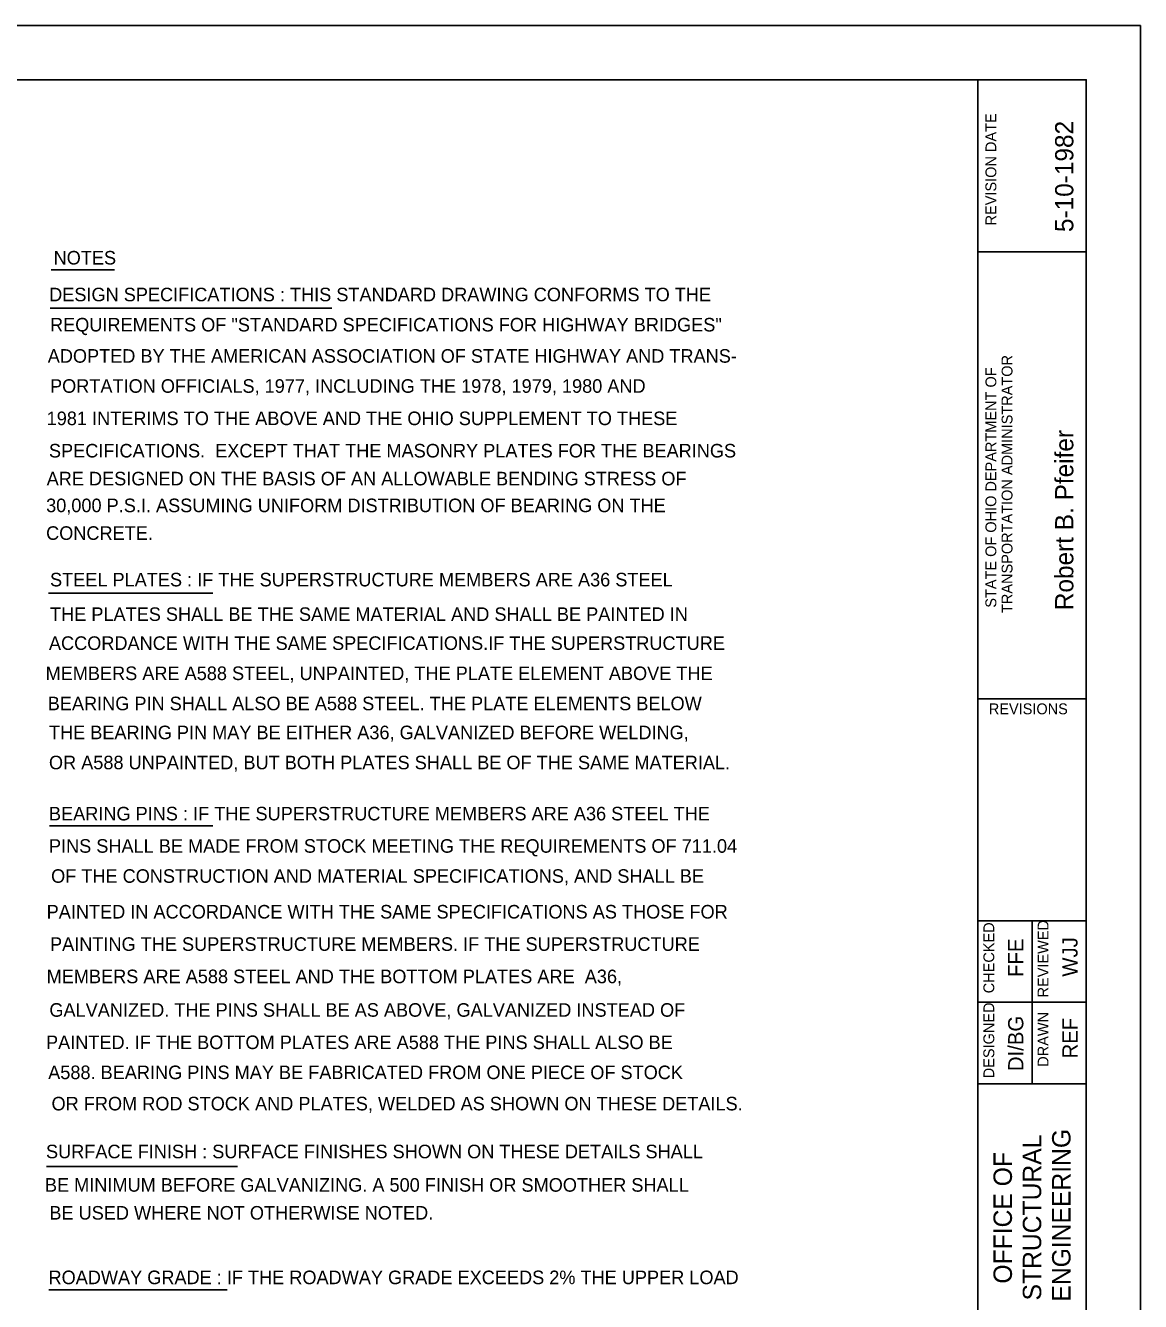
# Model space of a CAD drawing. Extents: x 0 to 34, y 0 to 22.
# Drawn here: x 23.72 to 34, y 10.24 to 22 of the extents above; entities that cross this region are included whole.
import ezdxf

# ---------------------------------------------------------------- set-up
doc = ezdxf.new("R2010")
doc.units = 0
for name, color, linetype in [('SH_Border', 7, 'Continuous'), ('SH_Cut_Line', 7, 'Continuous'), ('SH_Data', 7, 'Continuous'), ('ST_Text', 7, 'Continuous')]:
    doc.layers.add(name, color=color, linetype=linetype)

msp = doc.modelspace()

# ---------------------------------------------------------------- linework, layer by layer
at = {"layer": 'SH_Border'}
for p, q in [((32.5, 0.5), (32.5, 21.5)), ((32.5, 19.916), (33.5, 19.916)), ((32.5, 15.796), (33.5, 15.796)), ((32.5, 13.75), (33.5, 13.75)), ((33, 13.75), (33, 13)), ((32.5, 13), (33.5, 13)), ((33, 13), (33, 12.25)), ((32.5, 12.25), (33.5, 12.25))]:
    msp.add_line(p, q, dxfattribs=at)
msp.add_lwpolyline([(2, 21.5), (33.5, 21.5), (33.5, 0.5), (2, 0.5)], close=True, dxfattribs=at)
at = {"layer": 'SH_Cut_Line'}
msp.add_lwpolyline([(0, 0), (34, 0), (34, 22), (0, 22)], close=True, dxfattribs=at)
at = {"layer": 'ST_Text'}
for p, q in [((23.959, 19.75), (24.543, 19.75)), ((23.949, 19.396), (26.545, 19.396)), ((23.934, 16.77), (25.45, 16.77)), ((23.942, 14.627), (25.45, 14.627)), ((23.917, 11.487), (25.677, 11.487)), ((23.936, 10.352), (25.581, 10.352))]:
    msp.add_line(p, q, dxfattribs=at)

# ---------------------------------------------------------------- texts
at = {"layer": 'SH_Data'}
for s, height, rotation, p in [('REVISION DATE', 0.1, 90, (32.671, 20.158)), ('5-10-1982', 0.168, 90, (33.381, 20.097)), ('TRANSPORTATION ADMINISTRATOR', 0.1, 90, (32.82, 16.587)), ('STATE OF OHIO DEPARTMENT OF', 0.1, 90, (32.671, 16.636)), ('Robert B. Pfeifer', 0.168, 90, (33.381, 16.613)), ('REVISIONS', 0.1, 360, (32.602, 15.654)), ('CHECKED', 0.1, 90, (32.652, 13.083)), ('REVIEWED', 0.1, 90, (33.152, 13.045)), ('FFE', 0.14, 90, (32.92, 13.234)), ('WJJ', 0.14, 90, (33.42, 13.236)), ('DESIGNED', 0.1, 90, (32.652, 12.3)), ('DI/BG', 0.14, 90, (32.92, 12.366)), ('DRAWN', 0.1, 90, (33.152, 12.406)), ('REF', 0.14, 90, (33.42, 12.483)), ('STRUCTURAL', 0.17, 90, (33.085, 10.253)), ('ENGINEERING', 0.17, 90, (33.355, 10.242)), ('OFFICE OF', 0.17, 90, (32.815, 10.408))]:
    msp.add_text(s, height=height, rotation=rotation, dxfattribs=at).set_placement(p)
at = {"layer": 'ST_Text'}
for s, p in [('NOTES', (23.981, 19.798)), ('NOTES', (23.981, 19.798)), ('DESIGN SPECIFICATIONS : THIS STANDARD DRAWING CONFORMS TO THE ', (23.94, 19.459)), ('DESIGN SPECIFICATIONS : THIS STANDARD DRAWING CONFORMS TO THE ', (23.94, 19.459)), ('REQUIREMENTS OF "STANDARD SPECIFICATIONS FOR HIGHWAY BRIDGES" ', (23.948, 19.181)), ('REQUIREMENTS OF "STANDARD SPECIFICATIONS FOR HIGHWAY BRIDGES" ', (23.948, 19.181)), ('ADOPTED BY THE AMERICAN ASSOCIATION OF STATE HIGHWAY AND TRANS- ', (23.927, 18.893)), ('ADOPTED BY THE AMERICAN ASSOCIATION OF STATE HIGHWAY AND TRANS- ', (23.927, 18.893)), ('PORTATION OFFICIALS, 1977, INCLUDING THE 1978, 1979, 1980 AND', (23.948, 18.616)), ('PORTATION OFFICIALS, 1977, INCLUDING THE 1978, 1979, 1980 AND', (23.948, 18.616)), ('1981 INTERIMS TO THE ABOVE AND THE OHIO SUPPLEMENT TO THESE', (23.917, 18.318)), ('1981 INTERIMS TO THE ABOVE AND THE OHIO SUPPLEMENT TO THESE', (23.917, 18.318)), ('SPECIFICATIONS.  EXCEPT THAT THE MASONRY PLATES FOR THE BEARINGS', (23.938, 18.02)), ('ARE DESIGNED ON THE BASIS OF AN ALLOWABLE BENDING STRESS OF ', (23.917, 17.763)), ('ARE DESIGNED ON THE BASIS OF AN ALLOWABLE BENDING STRESS OF ', (23.917, 17.763)), ('30,000 P.S.I. ASSUMING UNIFORM DISTRIBUTION OF BEARING ON THE', (23.912, 17.516)), ('CONCRETE.', (23.912, 17.261)), ('STEEL PLATES : IF THE SUPERSTRUCTURE MEMBERS ARE A36 STEEL ', (23.948, 16.832)), ('THE PLATES SHALL BE THE SAME MATERIAL AND SHALL BE PAINTED IN', (23.948, 16.514)), ('THE PLATES SHALL BE THE SAME MATERIAL AND SHALL BE PAINTED IN', (23.948, 16.514)), ('ACCORDANCE WITH THE SAME SPECIFICATIONS.IF THE SUPERSTRUCTURE', (23.938, 16.247)), ('ACCORDANCE WITH THE SAME SPECIFICATIONS.IF THE SUPERSTRUCTURE', (23.938, 16.247)), ('MEMBERS ARE A588 STEEL, UNPAINTED, THE PLATE ELEMENT ABOVE THE', (23.907, 15.969)), ('BEARING PIN SHALL ALSO BE A588 STEEL. THE PLATE ELEMENTS BELOW', (23.927, 15.691)), ('THE BEARING PIN MAY BE EITHER A36, GALVANIZED BEFORE WELDING,', (23.938, 15.424)), ('OR A588 UNPAINTED, BUT BOTH PLATES SHALL BE OF THE SAME MATERIAL.', (23.938, 15.147)), ('BEARING PINS : IF THE SUPERSTRUCTURE MEMBERS ARE A36 STEEL THE', (23.938, 14.676)), ('PINS SHALL BE MADE FROM STOCK MEETING THE REQUIREMENTS OF 711.04', (23.938, 14.378)), ('PINS SHALL BE MADE FROM STOCK MEETING THE REQUIREMENTS OF 711.04', (23.938, 14.378)), ('OF THE CONSTRUCTION AND MATERIAL SPECIFICATIONS, AND SHALL BE', (23.958, 14.101)), ('OF THE CONSTRUCTION AND MATERIAL SPECIFICATIONS, AND SHALL BE', (23.958, 14.101)), ('PAINTED IN ACCORDANCE WITH THE SAME SPECIFICATIONS AS THOSE FOR', (23.917, 13.772)), ('PAINTED IN ACCORDANCE WITH THE SAME SPECIFICATIONS AS THOSE FOR', (23.917, 13.772)), ('PAINTING THE SUPERSTRUCTURE MEMBERS. IF THE SUPERSTRUCTURE', (23.948, 13.474)), ('PAINTING THE SUPERSTRUCTURE MEMBERS. IF THE SUPERSTRUCTURE', (23.948, 13.474)), ('MEMBERS ARE A588 STEEL AND THE BOTTOM PLATES ARE  A36, ', (23.917, 13.176)), ('GALVANIZED. THE PINS SHALL BE AS ABOVE, GALVANIZED INSTEAD OF', (23.942, 12.867)), ('PAINTED. IF THE BOTTOM PLATES ARE A588 THE PINS SHALL ALSO BE', (23.911, 12.569)), ('A588. BEARING PINS MAY BE FABRICATED FROM ONE PIECE OF STOCK ', (23.931, 12.292)), ('OR FROM ROD STOCK AND PLATES, WELDED AS SHOWN ON THESE DETAILS.', (23.962, 12.004)), ('OR FROM ROD STOCK AND PLATES, WELDED AS SHOWN ON THESE DETAILS.', (23.962, 12.004)), ('SURFACE FINISH : SURFACE FINISHES SHOWN ON THESE DETAILS SHALL', (23.911, 11.563)), ('SURFACE FINISH : SURFACE FINISHES SHOWN ON THESE DETAILS SHALL', (23.911, 11.563)), ('BE MINIMUM BEFORE GALVANIZING. A 500 FINISH OR SMOOTHER SHALL', (23.901, 11.255)), ('BE USED WHERE NOT OTHERWISE NOTED.', (23.942, 10.998)), ('BE USED WHERE NOT OTHERWISE NOTED.', (23.942, 10.998)), ('ROADWAY GRADE : IF THE ROADWAY GRADE EXCEEDS 2% THE UPPER LOAD', (23.934, 10.403))]:
    msp.add_text(s, height=0.125, dxfattribs=at).set_placement(p)

doc.saveas('drawing.dxf')
